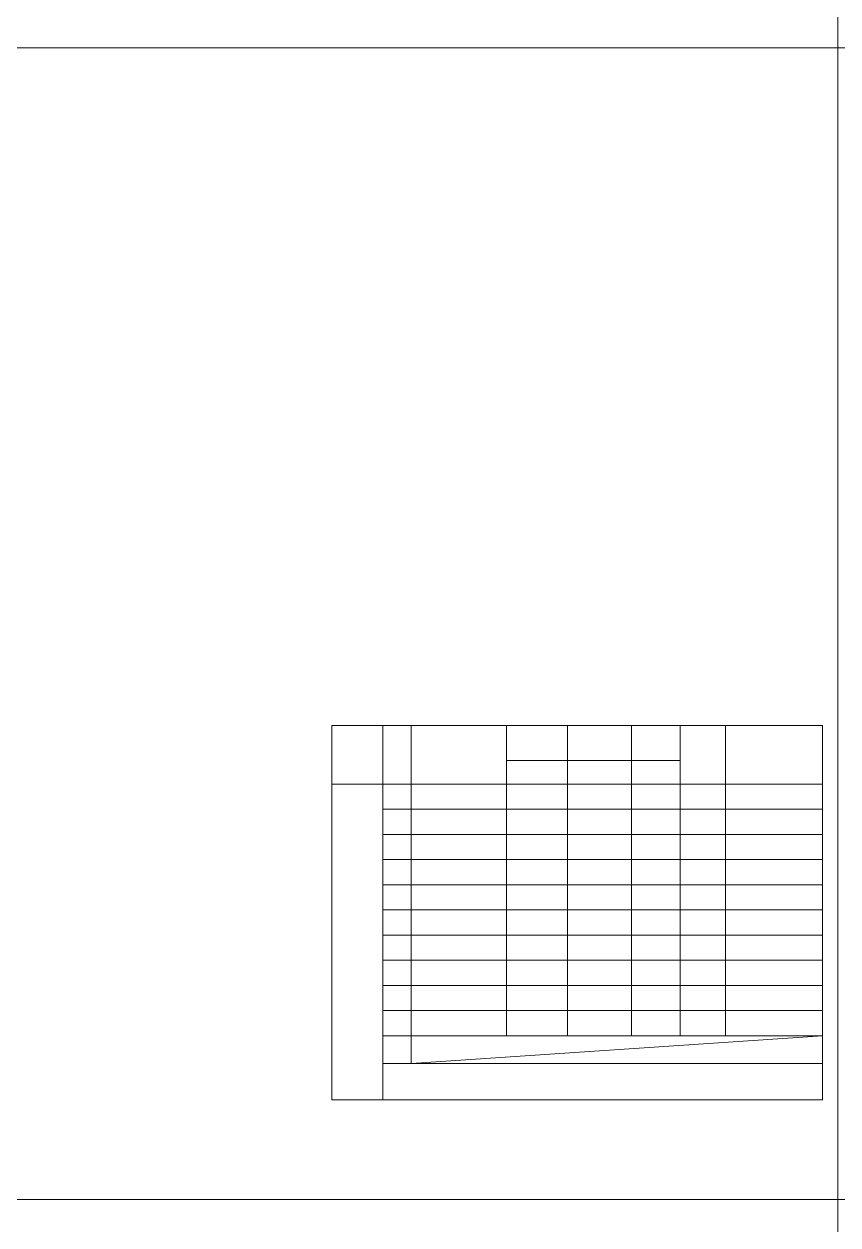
# Model space of a CAD drawing. Extents: x 485428 to 797698, y 56414 to 211814.
# Drawn here: x 711463 to 718888, y 123382 to 134330 of the extents above; entities that cross this region are included whole.
import ezdxf

# ---------------------------------------------------------------- set-up
doc = ezdxf.new("R2010")
doc.units = 0
doc.header["$LTSCALE"] = 1000
doc.header["$MEASUREMENT"] = 0
doc.layers.add('钢架', color=7, linetype='Continuous', lineweight=25)

msp = doc.modelspace()

# ---------------------------------------------------------------- linework, layer by layer
at = {"color": 1, "lineweight": 15}
for p, q in [((714270.1, 127935.4), (714270.1, 124524)), ((714735.9, 124524), (714735.9, 127935.4))]:
    msp.add_line(p, q, dxfattribs=at)
at = {"lineweight": 15}
for p, q in [((715865.6, 127616), (715865.6, 127935.4)), ((715865.6, 127935.4), (715865.6, 125106.2)), ((716419.4, 127935.4), (716419.4, 125106.2)), ((718747.8, 127935.4), (718747.8, 124524)), ((714995.9, 124853.6), (718747.8, 125106.2))]:
    msp.add_line(p, q, dxfattribs=at)
for points in [[(704038.1, 144614.2), (718888.1, 144614.2), (718888.1, 134114.2), (704038.1, 134114.2)], [(718888.1, 144614.2), (733738.1, 144614.2), (733738.1, 134114.2), (718888.1, 134114.2)], [(704038.1, 134114.2), (718888.1, 134114.2), (718888.1, 123614.2), (704038.1, 123614.2)], [(718888.1, 134114.2), (733738.1, 134114.2), (733738.1, 123614.2), (718888.1, 123614.2)], [(704038.1, 123614.2), (718888.1, 123614.2), (718888.1, 113114.2), (704038.1, 113114.2)], [(718888.1, 123614.2), (733738.1, 123614.2), (733738.1, 113114.2), (718888.1, 113114.2)]]:
    msp.add_lwpolyline(points, close=True, dxfattribs=at)
at = {"layer": '钢架', "lineweight": 15}
for p, q in [((714270.1, 127935.4), (718747.8, 127935.4)), ((714995.9, 127935.4), (714995.9, 124853.6)), ((717003.4, 127935.4), (717003.4, 126024.3)), ((717448.4, 127935.4), (717448.4, 125106.2)), ((717861.1, 127935.4), (717861.1, 125106.2)), ((715865.6, 127616), (717448.4, 127616)), ((714270.1, 127401.4), (718747.8, 127401.4)), ((714735.9, 127171.9), (718747.8, 127171.9)), ((714735.9, 126942.4), (718747.8, 126942.4)), ((714735.9, 126712.9), (718747.8, 126712.9)), ((714735.9, 126712.9), (718747.8, 126712.9)), ((714735.9, 126483.4), (718747.8, 126483.4)), ((714735.9, 126253.8), (718747.8, 126253.8)), ((714735.9, 126024.3), (718747.8, 126024.3)), ((717003.4, 126024.3), (717003.4, 125106.2)), ((714735.9, 125794.8), (718747.8, 125794.8)), ((714735.9, 125565.3), (718747.8, 125565.3)), ((714735.9, 125335.8), (718747.8, 125335.8)), ((714735.9, 125106.2), (718747.8, 125106.2)), ((714735.9, 125106.2), (718747.8, 125106.2)), ((714735.9, 125106.2), (718747.8, 125106.2)), ((714735.9, 125106.2), (718747.8, 125106.2)), ((714735.9, 124853.6), (718747.8, 124853.6)), ((714270.1, 124524), (718747.8, 124524))]:
    msp.add_line(p, q, dxfattribs=at)

doc.saveas('drawing.dxf')
